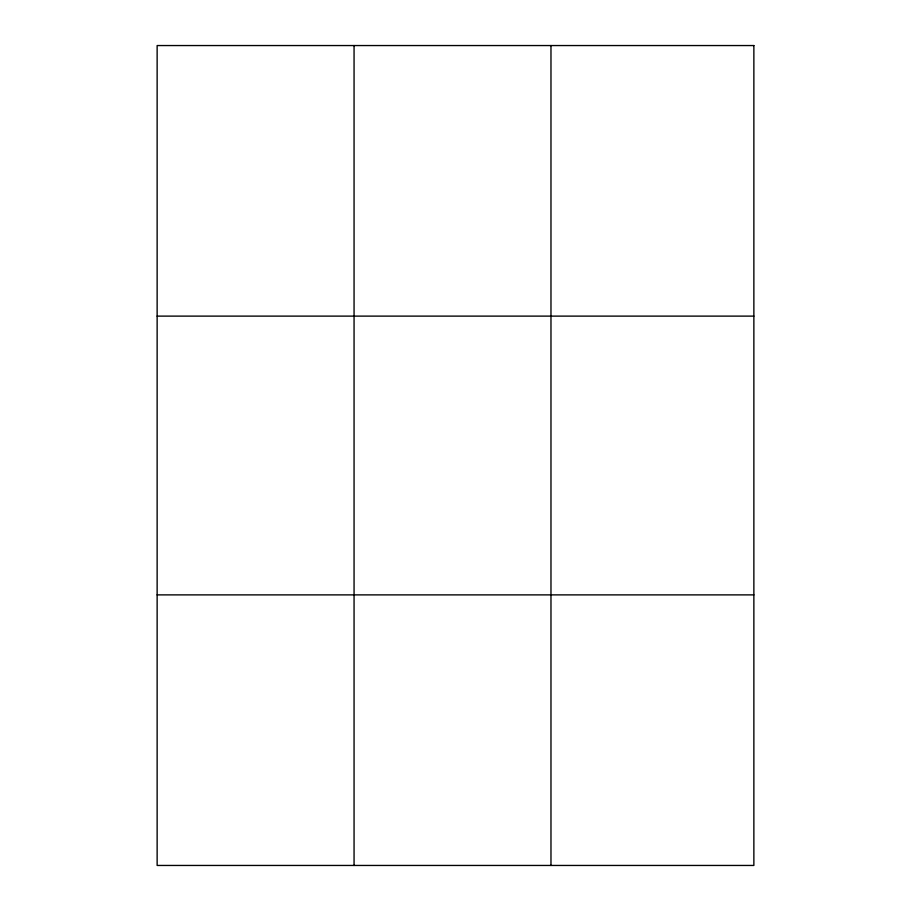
<?xml version="1.0" encoding="UTF-8"?>
<svg xmlns="http://www.w3.org/2000/svg" width="911" height="911" viewBox="0 0 911 911"><rect width="100%" height="100%" fill="white"/><g stroke="black" fill="none" stroke-linecap="round" stroke-linejoin="round"><path stroke-width="1.37" d="M354.06 865.45L354.06 45.55M550.973 865.45L550.973 45.55M157.136 316.117L753.864 316.117M157.136 594.883L753.864 594.883M753.864 45.55L157.136 45.55L157.136 865.45L753.864 865.45L753.864 45.55"/></g></svg>
